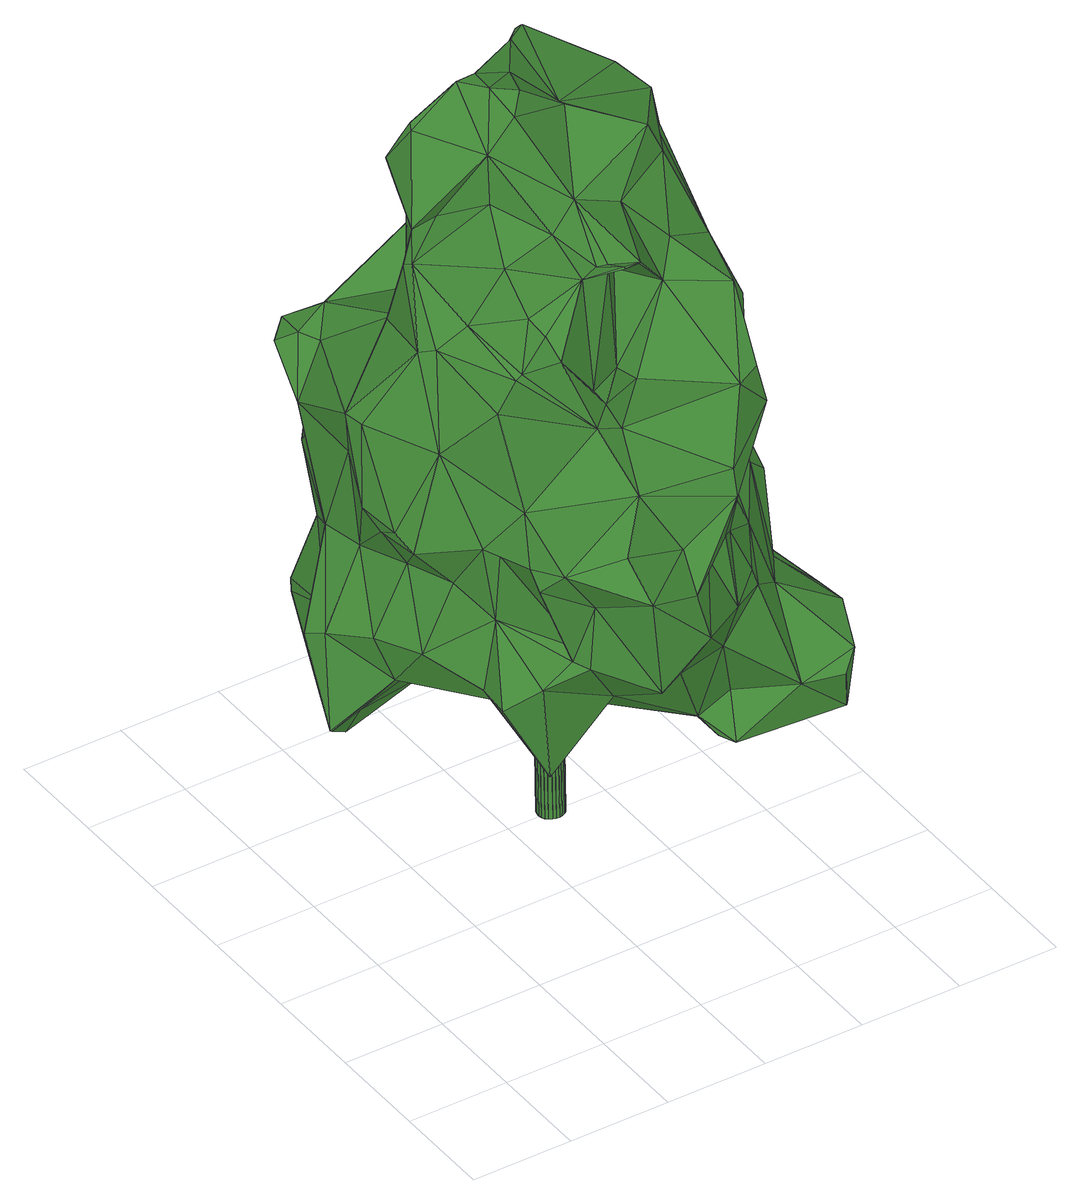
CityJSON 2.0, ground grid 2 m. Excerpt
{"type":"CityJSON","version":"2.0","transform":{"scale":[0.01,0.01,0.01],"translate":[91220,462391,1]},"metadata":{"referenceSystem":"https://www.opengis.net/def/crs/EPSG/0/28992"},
"CityObjects":{
"tree1":{"type":"SolitaryVegetationObject","attributes":{"gtid":40,"crown_width_m":9.43,"crown_median_z":9.53,"trunk_H_m":8.28,"trunk_DBH_m":0.518,"trunk_radius_m":0.259,"trunk_base_height_m":1.25,"original_gtid":"40"},"geometry":[{"type":"Solid","lod":"3","boundaries":[[[[0,1,2]],[[3,4,5]],[[6,7,8]],[[6,8,9]],[[10,11,12]],[[10,12,13]],[[14,15,16]],[[17,18,19]],[[20,21,22]],[[23,24,25]],[[26,27,28]],[[29,30,31]],[[32,33,34]],[[35,36,37]],[[38,39,40]],[[40,39,41]],[[42,43,44]],[[41,45,46]],[[40,41,46]],[[47,48,4]],[[1,49,2]],[[50,51,52]],[[53,54,55]],[[56,57,58]],[[59,60,61]],[[62,63,64]],[[65,66,67]],[[68,69,70]],[[71,72,73]],[[74,75,76]],[[77,78,79]],[[26,80,27]],[[81,20,82]],[[83,84,85]],[[86,55,54]],[[8,87,88]],[[0,89,90]],[[91,92,93]],[[16,10,94]],[[67,95,65]],[[64,63,96]],[[97,98,99]],[[14,16,100]],[[101,102,103]],[[104,105,84]],[[21,106,22]],[[107,108,109]],[[97,34,110]],[[110,34,33]],[[32,34,97]],[[111,38,112]],[[113,114,115]],[[46,70,40]],[[69,40,70]],[[116,117,118]],[[72,119,58]],[[120,121,122]],[[3,60,89]],[[98,123,124]],[[125,126,127]],[[60,128,89]],[[129,103,31]],[[42,112,130]],[[111,112,42]],[[24,131,132]],[[133,134,135]],[[135,136,137]],[[138,139,140]],[[57,25,141]],[[142,143,144]],[[25,24,141]],[[58,57,52]],[[81,145,20]],[[146,78,147]],[[148,149,150]],[[151,4,152]],[[87,137,88]],[[97,153,98]],[[80,154,155]],[[38,155,154]],[[86,156,157]],[[158,159,160]],[[161,160,159]],[[162,163,7]],[[110,153,97]],[[164,165,166]],[[167,162,7]],[[168,169,170]],[[171,87,8]],[[42,130,172]],[[96,173,49]],[[141,132,50]],[[132,45,50]],[[14,174,15]],[[169,107,175]],[[169,175,176]],[[114,113,177]],[[4,151,47]],[[116,118,106]],[[87,178,179]],[[150,133,180]],[[131,70,46]],[[58,73,72]],[[13,145,81]],[[22,82,20]],[[181,36,182]],[[28,183,184]],[[35,37,174]],[[15,174,37]],[[57,141,52]],[[182,57,56]],[[50,52,141]],[[66,48,185]],[[78,43,186]],[[186,187,1]],[[38,40,155]],[[89,0,188]],[[89,188,3]],[[68,183,27]],[[155,40,69]],[[80,155,69]],[[189,33,190]],[[68,27,80]],[[157,55,86]],[[157,9,55]],[[121,191,101]],[[192,117,71]],[[193,191,121]],[[102,101,191]],[[194,102,191]],[[28,91,26]],[[193,121,120]],[[122,121,101]],[[80,69,68]],[[193,194,191]],[[55,9,195]],[[87,179,196]],[[78,53,147]],[[78,54,53]],[[3,152,4]],[[135,197,136]],[[198,199,200]],[[1,79,186]],[[12,11,201]],[[202,22,203]],[[204,205,206]],[[114,207,208]],[[95,75,209]],[[122,210,176]],[[122,101,210]],[[62,64,47]],[[74,61,60]],[[211,212,30]],[[95,209,66]],[[104,213,214]],[[83,213,104]],[[95,99,75]],[[113,156,90]],[[103,169,210]],[[101,103,210]],[[210,169,176]],[[150,180,215]],[[215,180,216]],[[217,18,17]],[[134,197,135]],[[146,43,78]],[[208,218,114]],[[49,173,2]],[[151,2,173]],[[192,219,168]],[[95,32,97]],[[181,56,117]],[[36,35,220]],[[9,8,195]],[[157,113,115]],[[29,31,103]],[[197,30,136]],[[212,136,30]],[[221,167,7]],[[107,109,175]],[[123,61,124]],[[52,73,58]],[[38,111,222]],[[92,223,224]],[[13,105,214]],[[104,214,105]],[[225,75,74]],[[125,127,67]],[[125,67,185]],[[226,227,212]],[[228,212,227]],[[126,229,160]],[[15,201,11]],[[62,47,63]],[[214,94,13]],[[102,194,230]],[[102,230,103]],[[100,231,189]],[[146,44,43]],[[66,209,232]],[[51,233,73]],[[51,73,52]],[[145,21,20]],[[234,184,164]],[[100,127,235]],[[100,235,14]],[[84,83,104]],[[131,24,165]],[[182,56,181]],[[219,108,107]],[[236,137,237]],[[236,237,195]],[[192,168,149]],[[154,112,38]],[[12,37,36]],[[28,27,183]],[[35,166,238]],[[169,103,129]],[[215,148,150]],[[134,150,149]],[[239,147,240]],[[240,147,53]],[[193,230,194]],[[133,135,196]],[[239,230,193]],[[95,97,99]],[[161,159,241]],[[151,152,2]],[[49,242,96]],[[243,96,242]],[[16,11,10]],[[16,15,11]],[[244,106,21]],[[116,106,244]],[[215,216,245]],[[131,165,164]],[[215,245,202]],[[23,165,24]],[[98,124,76]],[[246,143,142]],[[140,84,247]],[[234,159,184]],[[248,176,175]],[[246,249,19]],[[125,250,126]],[[223,250,125]],[[59,61,123]],[[153,59,123]],[[72,117,119]],[[185,48,47]],[[164,70,131]],[[37,12,251]],[[252,55,195]],[[58,119,56]],[[82,253,105]],[[163,253,82]],[[81,105,13]],[[112,26,254]],[[112,254,130]],[[82,105,81]],[[157,6,9]],[[39,38,222]],[[127,126,255]],[[148,256,149]],[[163,82,171]],[[87,196,137]],[[96,63,173]],[[86,54,156]],[[98,153,123]],[[35,174,234]],[[100,189,190]],[[37,251,15]],[[181,117,116]],[[162,167,247]],[[124,61,76]],[[109,257,44]],[[186,258,49]],[[108,249,109]],[[246,109,249]],[[137,136,237]],[[168,170,31]],[[26,112,154]],[[26,154,80]],[[169,168,107]],[[219,107,168]],[[168,134,149]],[[76,75,99]],[[144,259,39]],[[70,183,68]],[[70,164,183]],[[164,184,183]],[[131,46,132]],[[132,46,45]],[[221,260,167]],[[138,260,221]],[[247,84,253]],[[247,253,162]],[[239,211,230]],[[28,158,261]],[[141,24,132]],[[211,30,230]],[[29,230,30]],[[103,230,29]],[[262,212,211]],[[225,209,75]],[[252,195,226]],[[190,263,100]],[[100,263,127]],[[39,259,41]],[[171,178,87]],[[130,242,172]],[[202,203,215]],[[71,117,72]],[[110,33,83]],[[59,198,128]],[[59,128,60]],[[134,31,197]],[[168,31,134]],[[138,140,264]],[[262,211,240]],[[217,17,265]],[[91,254,26]],[[266,144,39]],[[49,258,42]],[[204,138,205]],[[226,212,262]],[[171,7,163]],[[71,73,192]],[[158,184,159]],[[158,28,184]],[[246,257,109]],[[176,248,122]],[[44,146,248]],[[248,109,44]],[[248,175,109]],[[266,257,142]],[[246,142,257]],[[188,0,152]],[[188,152,3]],[[2,152,0]],[[0,90,156]],[[264,260,138]],[[167,260,264]],[[221,218,208]],[[138,221,208]],[[199,207,200]],[[137,196,135]],[[233,51,267]],[[157,115,6]],[[234,174,159]],[[16,231,100]],[[167,264,247]],[[261,229,250]],[[158,229,261]],[[252,226,240]],[[268,222,111]],[[225,5,232]],[[225,232,209]],[[157,156,113]],[[6,115,218]],[[226,195,227]],[[171,8,7]],[[14,159,174]],[[241,159,14]],[[165,238,166]],[[148,215,256]],[[94,10,13]],[[256,118,192]],[[256,215,118]],[[231,94,213]],[[5,4,48]],[[153,269,139]],[[153,139,59]],[[189,231,213]],[[240,226,262]],[[129,170,169]],[[31,170,129]],[[192,149,256]],[[197,31,30]],[[120,239,193]],[[1,187,49]],[[203,106,118]],[[74,60,3]],[[74,3,5]],[[74,5,225]],[[6,218,7]],[[7,218,221]],[[235,127,255]],[[215,203,118]],[[190,95,263]],[[190,32,95]],[[95,66,65]],[[267,41,259]],[[119,117,56]],[[91,93,254]],[[45,267,50]],[[50,267,51]],[[41,267,45]],[[151,173,63]],[[249,270,19]],[[266,142,144]],[[12,36,271]],[[201,251,12]],[[208,207,138]],[[243,92,224]],[[96,224,64]],[[223,64,224]],[[223,91,250]],[[233,259,272]],[[233,272,219]],[[219,272,108]],[[259,108,272]],[[108,259,273]],[[144,273,259]],[[267,259,233]],[[113,90,128]],[[128,90,89]],[[240,211,239]],[[161,235,160]],[[160,235,255]],[[8,236,195]],[[133,150,134]],[[88,137,236]],[[88,236,8]],[[139,138,204]],[[140,247,264]],[[199,205,138]],[[143,217,265]],[[143,265,144]],[[266,39,222]],[[232,48,66]],[[232,5,48]],[[186,49,187]],[[165,23,238]],[[220,35,238]],[[220,238,23]],[[64,274,47]],[[93,130,254]],[[182,275,57]],[[49,172,242]],[[181,244,36]],[[122,276,120]],[[244,21,145]],[[244,181,116]],[[198,205,199]],[[140,139,269]],[[32,190,33]],[[83,33,189]],[[110,83,153]],[[83,85,153]],[[163,162,253]],[[105,253,84]],[[0,77,1]],[[249,273,270]],[[127,263,67]],[[265,277,144]],[[144,277,273]],[[248,276,122]],[[245,178,202]],[[22,202,82]],[[82,202,171]],[[178,171,202]],[[0,156,77]],[[199,138,207]],[[79,78,186]],[[49,42,172]],[[180,196,179]],[[273,249,108]],[[118,117,192]],[[248,146,276]],[[239,276,147]],[[278,78,77]],[[44,268,42]],[[111,42,268]],[[120,276,239]],[[278,77,54]],[[156,54,77]],[[146,147,276]],[[92,91,223]],[[234,166,35]],[[164,166,234]],[[198,113,128]],[[143,18,217]],[[36,244,271]],[[145,271,244]],[[201,15,251]],[[19,270,17]],[[273,17,270]],[[36,275,182]],[[36,220,275]],[[13,12,271]],[[13,271,145]],[[28,261,91]],[[250,91,261]],[[25,57,275]],[[47,274,185]],[[94,214,213]],[[180,133,196]],[[192,279,219]],[[73,279,192]],[[233,279,73]],[[219,279,233]],[[218,115,114]],[[139,204,59]],[[246,18,143]],[[19,18,246]],[[67,66,185]],[[47,151,63]],[[98,76,99]],[[61,74,76]],[[243,224,96]],[[220,23,275]],[[25,275,23]],[[53,252,240]],[[53,55,252]],[[243,93,92]],[[228,136,212]],[[228,237,136]],[[228,227,237]],[[195,237,227]],[[278,54,78]],[[77,79,1]],[[64,223,274]],[[125,185,274]],[[125,274,223]],[[126,250,229]],[[160,229,158]],[[268,257,222]],[[268,44,257]],[[266,222,257]],[[231,16,94]],[[241,14,161]],[[161,14,235]],[[216,178,245]],[[178,180,179]],[[216,180,178]],[[203,22,106]],[[17,277,265]],[[273,277,17]],[[198,200,113]],[[113,200,177]],[[177,200,207]],[[114,177,207]],[[186,43,258]],[[42,258,43]],[[243,242,93]],[[93,242,130]],[[160,255,126]],[[67,263,95]],[[83,189,213]],[[85,269,153]],[[84,269,85]],[[84,140,269]],[[206,198,59]],[[204,206,59]],[[206,205,198]],[[280,281,282]],[[280,282,283]],[[283,282,284]],[[283,284,285]],[[282,281,286]],[[282,286,284]],[[284,286,287]],[[284,287,285]],[[286,281,288]],[[286,288,287]],[[287,288,289]],[[287,289,285]],[[288,281,290]],[[288,290,289]],[[289,290,291]],[[289,291,285]],[[290,281,292]],[[290,292,291]],[[291,292,293]],[[291,293,285]],[[292,281,294]],[[292,294,293]],[[293,294,295]],[[293,295,285]],[[294,281,296]],[[294,296,295]],[[295,296,297]],[[295,297,285]],[[296,281,298]],[[296,298,297]],[[297,298,299]],[[297,299,285]],[[298,281,300]],[[298,300,299]],[[299,300,301]],[[299,301,285]],[[300,281,302]],[[300,302,301]],[[301,302,303]],[[301,303,285]],[[302,281,304]],[[302,304,303]],[[303,304,305]],[[303,305,285]],[[304,281,306]],[[304,306,305]],[[305,306,307]],[[305,307,285]],[[306,281,308]],[[306,308,307]],[[307,308,309]],[[307,309,285]],[[308,281,310]],[[308,310,309]],[[309,310,311]],[[309,311,285]],[[310,281,312]],[[310,312,311]],[[311,312,313]],[[311,313,285]],[[312,281,314]],[[312,314,313]],[[313,314,315]],[[313,315,285]],[[314,281,316]],[[314,316,315]],[[315,316,317]],[[315,317,285]],[[316,281,318]],[[316,318,317]],[[317,318,319]],[[317,319,285]],[[318,281,320]],[[318,320,319]],[[319,320,321]],[[319,321,285]],[[320,281,322]],[[320,322,321]],[[321,322,323]],[[321,323,285]],[[322,281,324]],[[322,324,323]],[[323,324,325]],[[323,325,285]],[[324,281,326]],[[324,326,325]],[[325,326,327]],[[325,327,285]],[[326,281,328]],[[326,328,327]],[[327,328,329]],[[327,329,285]],[[328,281,280]],[[328,280,329]],[[329,280,283]],[[329,283,285]]]]}]}
},
"vertices":[
[794,571,1165],[865,572,1003],[849,677,1090],[779,727,1384],[792,814,1356],[762,813,1392],[458,333,1033],[401,324,1060],[417,217,977],[609,212,959],[180,852,1010],[161,892,1011],[109,815,930],[93,642,1022],[299,920,1021],[170,957,999],[220,899,1046],[409,532,855],[604,600,899],[572,533,800],[106,507,844],[105,548,821],[118,466,818],[143,888,490],[163,882,477],[138,878,471],[722,980,705],[614,1052,586],[649,1030,764],[633,260,442],[576,196,600],[571,265,408],[333,838,1390],[308,841,1358],[336,807,1443],[192,927,744],[119,744,708],[167,871,896],[693,885,474],[551,791,533],[512,934,388],[484,785,414],[911,765,728],[832,639,766],[794,631,645],[294,873,450],[463,925,387],[749,945,1265],[717,941,1296],[926,786,922],[176,765,354],[206,730,363],[149,725,331],[738,426,777],[778,383,958],[758,335,966],[43,614,376],[85,709,378],[96,645,332],[529,589,1334],[703,623,1401],[582,699,1448],[802,839,1078],[838,840,1080],[791,931,1038],[569,926,1252],[660,958,1303],[566,997,1252],[560,1086,440],[562,1084,438],[457,1009,475],[188,592,450],[108,618,391],[239,632,398],[588,726,1434],[578,861,1487],[514,767,1503],[825,506,992],[827,523,775],[852,591,844],[680,1020,491],[100,601,1021],[167,461,1017],[255,680,1326],[209,609,1316],[314,693,1323],[735,331,1052],[240,179,898],[346,145,918],[736,626,1331],[699,548,1210],[719,983,851],[777,913,945],[746,843,753],[248,719,1122],[485,845,1365],[847,865,1034],[418,788,1509],[446,728,1521],[453,783,1515],[400,883,1175],[833,274,368],[835,203,360],[619,220,359],[204,629,1305],[184,554,1171],[154,541,737],[606,444,469],[468,544,556],[670,534,628],[330,795,1436],[782,881,669],[785,885,670],[649,494,1170],[524,449,1063],[558,438,1032],[97,560,587],[137,553,485],[146,482,581],[46,612,375],[869,268,535],[871,291,499],[884,363,504],[451,655,1503],[484,690,1525],[562,1072,1149],[534,1047,1034],[483,1019,1157],[617,576,1301],[599,244,368],[897,811,747],[347,925,490],[291,877,449],[300,190,668],[383,245,542],[378,86,651],[476,82,732],[352,74,858],[449,443,1286],[473,572,1292],[372,568,1263],[158,771,367],[604,775,794],[519,775,843],[407,728,684],[89,583,858],[840,468,702],[801,451,742],[169,267,583],[266,265,404],[232,236,622],[826,780,1259],[808,745,1282],[396,657,1442],[685,970,480],[614,1000,443],[763,445,1152],[687,311,1046],[602,952,873],[451,920,876],[528,970,962],[522,898,1022],[264,368,1193],[234,380,1126],[373,1011,620],[296,878,576],[236,873,667],[277,369,1200],[413,332,460],[617,315,403],[571,268,405],[270,351,917],[939,820,885],[853,815,1076],[270,909,844],[677,441,497],[785,371,438],[569,526,1210],[224,265,869],[210,214,858],[282,219,674],[50,639,567],[33,679,550],[582,1058,598],[472,1044,718],[672,1026,1274],[850,593,842],[837,784,951],[787,719,1296],[323,800,1256],[331,842,1281],[838,205,362],[302,427,443],[842,188,492],[813,171,457],[604,192,915],[307,188,800],[483,187,586],[550,413,1302],[517,411,1302],[548,414,1299],[130,919,988],[211,392,837],[195,460,729],[487,457,1290],[517,414,1304],[506,448,1293],[507,447,1289],[451,409,1067],[610,895,1475],[811,322,398],[678,241,662],[607,196,672],[283,737,1216],[207,685,1150],[230,380,685],[300,225,691],[483,599,966],[448,367,1067],[410,472,466],[181,863,625],[363,378,1186],[667,873,645],[752,1017,1030],[816,904,1018],[625,895,1478],[616,236,806],[586,203,830],[549,200,797],[570,985,967],[736,193,453],[335,820,1080],[624,898,1475],[286,669,407],[351,1034,721],[465,962,1097],[481,176,861],[467,111,808],[183,866,625],[744,289,609],[697,298,749],[402,855,906],[917,826,909],[849,840,954],[131,655,714],[230,367,830],[625,585,769],[255,506,1228],[807,428,582],[544,464,642],[632,1003,996],[132,921,984],[664,376,882],[204,526,1184],[744,943,732],[511,1019,1032],[186,351,570],[709,698,748],[845,760,760],[434,716,529],[358,418,1217],[657,972,869],[665,240,699],[501,891,1240],[348,456,1236],[369,660,851],[593,805,667],[297,744,411],[791,753,734],[400,656,1335],[440,409,725],[123,678,905],[324,633,538],[383,564,627],[648,965,1199],[111,734,540],[806,387,577],[298,588,774],[739,517,941],[254,578,521],[516,603,25],[490,602,25],[515,609,25],[517,625,853],[516,632,853],[491,624,853],[512,616,25],[513,638,853],[508,621,24],[509,643,852],[502,625,24],[503,647,852],[496,627,24],[497,649,852],[489,628,24],[490,650,852],[483,627,24],[483,649,852],[476,624,24],[477,646,852],[471,620,25],[472,642,853],[467,614,25],[468,637,853],[465,608,25],[466,630,853],[464,601,25],[465,624,853],[465,595,25],[466,617,853],[468,588,25],[469,611,853],[472,583,26],[473,605,854],[478,579,26],[479,602,854],[484,577,26],[485,599,854],[491,576,26],[491,598,854],[497,577,26],[498,599,854],[504,580,26],[504,602,854],[509,584,25],[510,607,854],[513,590,25],[514,612,853],[515,596,25],[516,618,853]
]}
